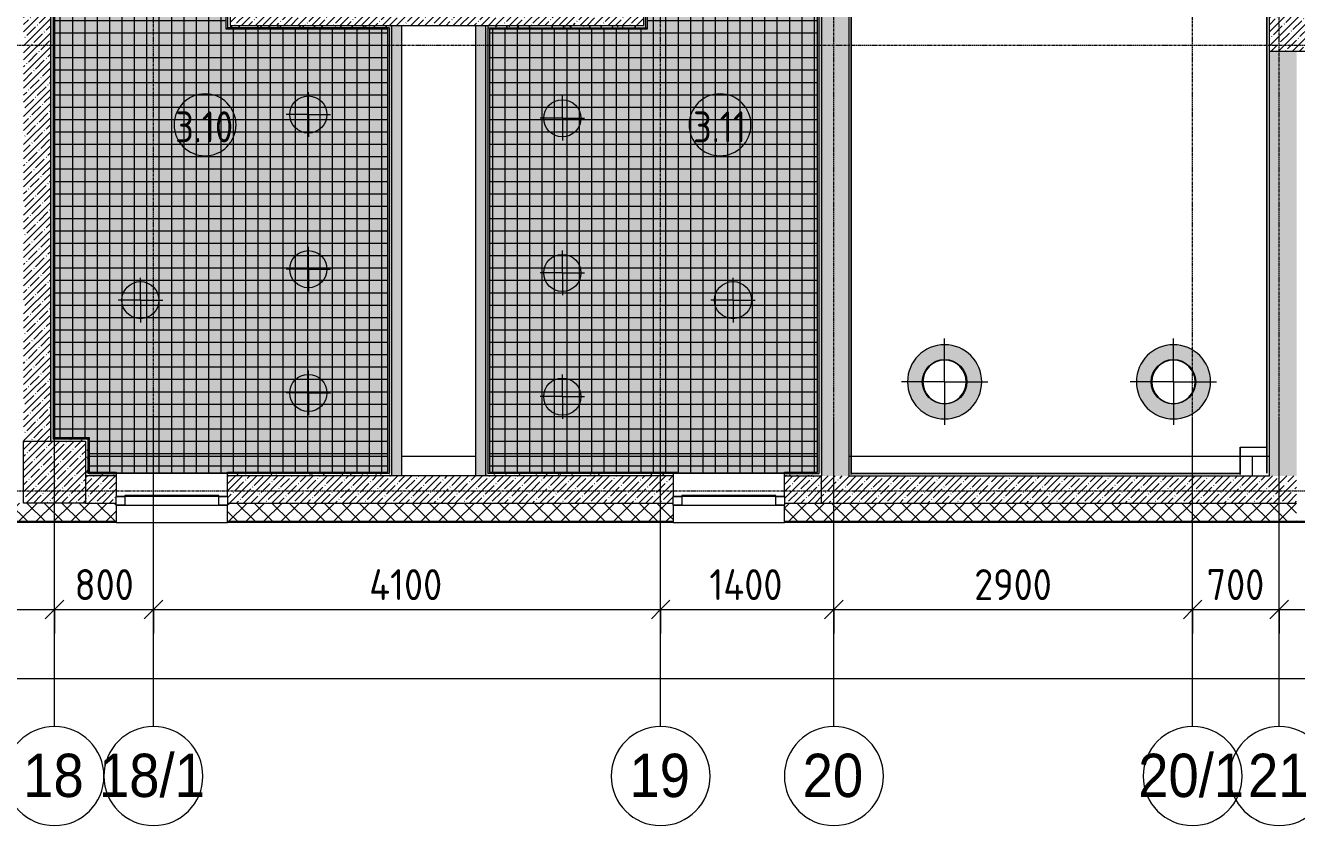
# Model space of a CAD drawing. Header units: millimetres. Extents: x 36059 to 234328, y -8553 to 29000.
# Drawn here: x 65425 to 75700, y -2706 to 3760 of the extents above; entities that cross this region are included whole.
import ezdxf

# ---------------------------------------------------------------- set-up
doc = ezdxf.new("R2010")
doc.units = ezdxf.units.MM
doc.linetypes.add('Осевая', pattern=[31.75, 6.35, -4.7625, 15.875, -4.7625])
for name, color, linetype, lineweight in [('A-ANNO-DIMS', 7, 'Continuous', 9), ('A-ANNO-DIMS-100', 7, 'Continuous', 9), ('A-AREA-IDEN', 7, 'Continuous', 9), ('A-CLNG-PATT', 7, 'Continuous', 9), ('A-GLAZ', 7, 'Continuous', 9), ('A-GLAZ-1', 7, 'Continuous', 13), ('A-WALL', 7, 'Continuous', 9), ('I-WALL', 7, 'Continuous', 9), ('S-COLS', 7, 'Continuous', 9), ('Оси', 7, 'Continuous', 9), ('Оси-1', 7, 'Continuous', 20), ('Оси-2', 7, 'Осевая', 9)]:
    doc.layers.add(name, color=color, linetype=linetype, lineweight=lineweight)
for name, color, linetype, lineweight, true_color in [('A-ANNO-NOTE', 1, 'Continuous', 9, 0xff0000), ('A-CLNG-1', 7, 'Continuous', 9, 0xeaeaea), ('A-WALL-1', 7, 'Continuous', 9, 0x3c3c3c), ('A-WALL-2', 7, 'Continuous', 9, 0x535353), ('A-WALL-FNSH-1', 7, 'Continuous', 9, 0x3c3c3c), ('I-WALL-1', 7, 'Continuous', 9, 0x535353), ('S-COLS-1', 9, 'Continuous', 9, 0x808080), ('S-COLS-2', 7, 'Continuous', 9, 0x3c3c3c)]:
    doc.layers.add(name, color=color, linetype=linetype, lineweight=lineweight, true_color=true_color)
doc.layers.add('A-CLNG-PATT-1', color=7, linetype='Continuous', lineweight=9, transparency=1)
doc.styles.add('Arial', font='arial.ttf', dxfattribs={"width": 0.9, "height": 350})
doc.styles.add('GOST Common', font='GOST_Common.ttf', dxfattribs={"width": 0.9, "height": 250})
doc.styles.add('ISOCPEUR', font='isocpeur.ttf', dxfattribs={"width": 0.9, "height": 250})
doc.dimstyles.new('ISO-2_5_0_9К_БОЛЬШОЙ', dxfattribs={"dimscale": 304.8, "dimtxt": 248.995294, "dimasz": 0.492126, "dimexe": 0.393701, "dimexo": 0.984252, "dimgap": 0, "dimtad": 1, "dimdec": 0, "dimrnd": 10, "dimzin": 0, "dimdsep": 46, "dimtxsty": 'ISOCPEUR', "dimblk1": 'OBLIQUE', "dimblk2": 'OBLIQUE', "dimsah": 1, "dimcen": 0.09, "dimdle": 0.393701, "dimazin": 0, "dimtfac": 1, "dimtdec": 4, "dimtix": 1, "dimtmove": 0, "dimatfit": 3, "dimfxl": 1, "dimtvp": 1, "dimtolj": 1, "dimtzin": 0, "dimarcsym": 2})
pattern_1 = [(45, (0, 0), (-57.02463, 57.02463), []), (45, (57.025, 0), (-57.02463, 57.02463), [100.806, -20.161, 3.353, -16.808])]
pattern_2 = [(135, (0, 0), (-75.43415, -75.43415), [106.68, -17.78, 3.556, -17.78]), (135, (0, 75.39), (-75.43415, -75.43415), []), (50, (0, 0), (127.52922, -11.15758), [13.335, -146.685]), (355, (0, 0), (-24.66966, 133.74002), [10.668, -117.348]), (100.451, (10.63, -0.93), (102.85973, 122.58178), [11.333, -124.663]), (46.184, (0, 35.56), (189.75516, -29.43036), [20.002, -220.027]), (96.636, (15.81, 33.1), (166.1822, 173.1996), [17, -186.995]), (351.184, (0, 35.56), (166.18393, 173.1976), [16.002, -176.022]), (21, (17.78, 26.67), (106.13027, -71.58603), [13.335, -146.685]), (326, (17.78, 26.67), (43.26188, 128.93175), [10.668, -117.348]), (71.451, (26.62, 20.7), (149.39198, 57.34505), [11.333, -124.663]), (37.5, (0, 0), (2.162228, 59.188357), [3.353, -112.573, 3.353, -115.773, -117.792]), (37.5, (0, 0), (2.162228, 59.188357), [-235.052, 3.353, -114.44]), (7.5, (0, 0), (46.77386, 70.12615), [3.353, -64.567, 3.353, -109.906, -44.894]), (7.5, (0, 0), (46.77386, 70.12615), [-181.178, 3.353, -41.542]), (327.5, (-39.65, 0), (94.91367, -4.010093), [3.353, -41.097, 3.353, -135.331, -184.023]), (327.5, (-39.65, 0), (94.91367, -4.010093), [-183.134, 3.353, -180.67]), (317.5, (-57.43, 0), (103.69057, 17.79882), [3.353, -54.432, 3.353, -88.748, -130.683]), (317.5, (-57.43, 0), (103.69057, 17.79882), [-149.885, 3.353, -127.33])]
pattern_3 = [(0, (0, 0), (121.92, 30.48), [10.058, -81.382, 10.058, -81.382, -487.68]), (0, (0, 0), (121.92, 30.48), [-182.88, 10.058, -172.822, 10.058, -81.382, -213.36]), (0, (0, 0), (121.92, 30.48), [-457.2, 10.058, -50.902, 10.058, -142.342]), (120, (45.72, 15.24), (-87.356454, 90.345817), [10.058, -81.382, 10.058, -81.382, -487.68]), (120, (45.72, 15.24), (-87.356454, 90.345817), [-182.88, 10.058, -172.822, 10.058, -81.382, -213.36]), (120, (45.72, 15.24), (-87.356454, 90.345817), [-457.2, 10.058, -50.902, 10.058, -142.342]), (240, (60.96, 76.2), (-34.563546, -120.825817), [10.058, -81.382, 10.058, -81.382, -487.68]), (240, (60.96, 76.2), (-34.563546, -120.825817), [-182.88, 10.058, -172.822, 10.058, -81.382, -213.36]), (240, (60.96, 76.2), (-34.563546, -120.825817), [-457.2, 10.058, -50.902, 10.058, -142.342])]

# ---------------------------------------------------------------- blocks, each defined once
blk = doc.blocks.new('BSC_Колонна _Прямоугольная - 500х500-V10-Сводный план потолка 3 этажа в осях 12-23')
at = {"layer": 'S-COLS-1'}
h = blk.add_hatch(dxfattribs=at)
h.set_pattern_fill('FP_11', color=256, style=0, pattern_type=2)
h.set_pattern_definition([(45, (-65660, -150), (-57.02463, 57.02463), []), (45, (-65602.975, -150), (-57.02463, 57.02463), [100.806, -20.161, 3.353, -16.808])])
h.paths.add_polyline_path([(-250, -250), (250, -250), (250, 250), (-250, 250), (-250, 72)])
at = {"layer": 'S-COLS-2'}
for p, q in [((-250, 250), (250, 250)), ((-250, -250), (-250, 250)), ((250, 250), (250, -250)), ((250, -250), (-250, -250))]:
    blk.add_line(p, q, dxfattribs=at)
blk = doc.blocks.new('BSC_Колонна _Прямоугольная - 500х500-V11-Сводный план потолка 3 этажа в осях 12-23')
at = {"layer": 'S-COLS-1'}
h = blk.add_hatch(dxfattribs=at)
h.set_pattern_fill('FP_12', color=256, style=0, pattern_type=2)
h.set_pattern_definition([(45, (-75730, -3800), (-57.02463, 57.02463), []), (45, (-75672.975, -3800), (-57.02463, 57.02463), [100.806, -20.161, 3.353, -16.808])])
h.paths.add_polyline_path([(-250, -250), (250, -250), (250, 250), (-250, 250), (-250, 0)])
at = {"layer": 'S-COLS-2'}
for p, q in [((-250, 250), (250, 250)), ((-250, -250), (-250, 250)), ((250, 250), (250, -250)), ((250, -250), (-250, -250))]:
    blk.add_line(p, q, dxfattribs=at)
blk = doc.blocks.new('120_Окно_СКБ_1Ст - 120_Окно_СКБ_1Ст 900х2500_h_-22445987-Сводный план потолка 3 этажа в осях 12-23')
at = {"layer": 'A-GLAZ'}
for p, q in [((450, -57), (-450, -57)), ((-450, -127), (450, -127))]:
    blk.add_line(p, q, dxfattribs=at)
at = {"layer": 'A-GLAZ-1'}
for p, q in [((-450, -127), (-450, -57)), ((-450, -57), (-380, -57)), ((-380, -57), (-380, -127)), ((380, -127), (380, -57)), ((380, -57), (450, -57)), ((450, -57), (450, -127)), ((-380, -127), (-450, -127)), ((-380, -127), (-380, -137)), ((-380, -137), (380, -137)), ((-330, -137), (-330, -127)), ((330, -137), (330, -127)), ((450, -127), (380, -127)), ((380, -137), (380, -127))]:
    blk.add_line(p, q, dxfattribs=at)
blk = doc.blocks.new('Ось сетки - D8-29747960-Сводный план потолка 3 этажа в осях 12-23')
at = {"layer": 'Оси-1'}
for start, end in [(360, 180), (180, 360)]:
    blk.add_arc((0, 0), 4, start, end, dxfattribs=at)
blk = doc.blocks.new('Марка_Помещения - Номер-25198446-Сводный план потолка 3 этажа в осях 12-23')
at = {"layer": 'A-AREA-IDEN'}
for start, end in [(360, 180), (180, 360)]:
    blk.add_arc((0, 0), 2.5, start, end, dxfattribs=at)
blk = doc.blocks.new('DIMBLOCK26-Сводный план потолка 3 этажа в осях 12-23')
at = {"layer": 'A-ANNO-DIMS-100'}
for p, q in [((38310, -1711), (38310, -1397)), ((84560, -1711), (84560, -1397)), ((38190, -1517), (84680, -1517)), ((38310, -1517), (38310, -1711)), ((84560, -1517), (84560, -1711))]:
    blk.add_line(p, q, dxfattribs=at)
at = {"layer": 'A-ANNO-DIMS-100', "lineweight": 20}
for p, q in [((38310, -1517), (38235, -1592)), ((38310, -1517), (38385, -1442)), ((84560, -1517), (84485, -1592)), ((84560, -1517), (84635, -1442))]:
    blk.add_line(p, q, dxfattribs=at)
at = {"layer": 'A-ANNO-DIMS-100', "color": 0, "insert": (61028, -1191), "char_height": 250, "width": 976.83, "attachment_point": 1, "line_spacing_factor": 1.149209, "style": 'ISOCPEUR'}
blk.add_mtext('46250', dxfattribs=at)
blk = doc.blocks.new('_Oblique')
at = {"color": 0, "linetype": 'ByBlock', "lineweight": -2}
blk.add_line((-0.5, -0.5), (0.5, 0.5), dxfattribs=at)
blk = doc.blocks.new('DIMBLOCK37-Сводный план потолка 3 этажа в осях 12-23')
at = {"layer": 'A-ANNO-DIMS-100'}
for p, q in [((61160, -1155), (61160, -841)), ((65660, -1155), (65660, -841)), ((61160, -961), (65660, -961)), ((61160, -961), (61160, -1155)), ((65660, -961), (65660, -1155))]:
    blk.add_line(p, q, dxfattribs=at)
at = {"layer": 'A-ANNO-DIMS-100', "lineweight": 20}
for p, q in [((61160, -961), (61235, -886)), ((65660, -961), (65735, -886)), ((61160, -961), (61085, -1036)), ((65660, -961), (65585, -1036))]:
    blk.add_line(p, q, dxfattribs=at)
at = {"layer": 'A-ANNO-DIMS-100', "color": 0, "insert": (63082, -634), "char_height": 250, "width": 787.21, "attachment_point": 1, "line_spacing_factor": 1.149209, "style": 'ISOCPEUR'}
blk.add_mtext('4500', dxfattribs=at)
blk = doc.blocks.new('DIMBLOCK38-Сводный план потолка 3 этажа в осях 12-23')
at = {"layer": 'A-ANNO-DIMS-100'}
for p, q in [((65660, -1155), (65660, -841)), ((66460, -1155), (66460, -841)), ((65660, -961), (66460, -961)), ((65660, -961), (65660, -1155)), ((66460, -961), (66460, -1155))]:
    blk.add_line(p, q, dxfattribs=at)
at = {"layer": 'A-ANNO-DIMS-100', "lineweight": 20}
for p, q in [((65660, -961), (65735, -886)), ((66460, -961), (66535, -886)), ((65660, -961), (65585, -1036)), ((66460, -961), (66385, -1036))]:
    blk.add_line(p, q, dxfattribs=at)
at = {"layer": 'A-ANNO-DIMS-100', "color": 0, "insert": (65823, -634), "char_height": 250, "width": 568.86, "attachment_point": 1, "line_spacing_factor": 1.149209, "style": 'ISOCPEUR'}
blk.add_mtext('800', dxfattribs=at)
blk = doc.blocks.new('DIMBLOCK39-Сводный план потолка 3 этажа в осях 12-23')
at = {"layer": 'A-ANNO-DIMS-100'}
for p, q in [((66460, -1155), (66460, -841)), ((70560, -1155), (70560, -841)), ((66460, -961), (70560, -961)), ((66460, -961), (66460, -1155)), ((70560, -961), (70560, -1155))]:
    blk.add_line(p, q, dxfattribs=at)
at = {"layer": 'A-ANNO-DIMS-100', "lineweight": 20}
for p, q in [((66460, -961), (66535, -886)), ((70560, -961), (70635, -886)), ((66460, -961), (66385, -1036)), ((70560, -961), (70485, -1036))]:
    blk.add_line(p, q, dxfattribs=at)
at = {"layer": 'A-ANNO-DIMS-100', "color": 0, "insert": (68204, -634), "char_height": 250, "width": 735.49, "attachment_point": 1, "line_spacing_factor": 1.149209, "style": 'ISOCPEUR'}
blk.add_mtext('4100', dxfattribs=at)
blk = doc.blocks.new('DIMBLOCK40-Сводный план потолка 3 этажа в осях 12-23')
at = {"layer": 'A-ANNO-DIMS-100'}
for p, q in [((70560, -1155), (70560, -841)), ((71960, -1155), (71960, -841)), ((70560, -961), (71960, -961)), ((70560, -961), (70560, -1155)), ((71960, -961), (71960, -1155))]:
    blk.add_line(p, q, dxfattribs=at)
at = {"layer": 'A-ANNO-DIMS-100', "lineweight": 20}
for p, q in [((70560, -961), (70635, -886)), ((71960, -961), (72035, -886)), ((70560, -961), (70485, -1036)), ((71960, -961), (71885, -1036))]:
    blk.add_line(p, q, dxfattribs=at)
at = {"layer": 'A-ANNO-DIMS-100', "color": 0, "insert": (70954, -634), "char_height": 250, "width": 735.49, "attachment_point": 1, "line_spacing_factor": 1.149209, "style": 'ISOCPEUR'}
blk.add_mtext('1400', dxfattribs=at)
blk = doc.blocks.new('DIMBLOCK41-Сводный план потолка 3 этажа в осях 12-23')
at = {"layer": 'A-ANNO-DIMS-100'}
for p, q in [((71960, -1155), (71960, -841)), ((74860, -1155), (74860, -841)), ((71960, -961), (74860, -961)), ((71960, -961), (71960, -1155)), ((74860, -961), (74860, -1155))]:
    blk.add_line(p, q, dxfattribs=at)
at = {"layer": 'A-ANNO-DIMS-100', "lineweight": 20}
for p, q in [((71960, -961), (72035, -886)), ((74860, -961), (74935, -886)), ((71960, -961), (71885, -1036)), ((74860, -961), (74785, -1036))]:
    blk.add_line(p, q, dxfattribs=at)
at = {"layer": 'A-ANNO-DIMS-100', "color": 0, "insert": (73094, -634), "char_height": 250, "width": 758.48, "attachment_point": 1, "line_spacing_factor": 1.149209, "style": 'ISOCPEUR'}
blk.add_mtext('2900', dxfattribs=at)
blk = doc.blocks.new('DIMBLOCK42-Сводный план потолка 3 этажа в осях 12-23')
at = {"layer": 'A-ANNO-DIMS-100'}
for p, q in [((74860, -1155), (74860, -841)), ((75560, -1155), (75560, -841)), ((74860, -961), (75560, -961)), ((74860, -961), (74860, -1155)), ((75560, -961), (75560, -1155))]:
    blk.add_line(p, q, dxfattribs=at)
at = {"layer": 'A-ANNO-DIMS-100', "lineweight": 20}
for p, q in [((74860, -961), (74935, -886)), ((75560, -961), (75635, -886)), ((74860, -961), (74785, -1036)), ((75560, -961), (75485, -1036))]:
    blk.add_line(p, q, dxfattribs=at)
at = {"layer": 'A-ANNO-DIMS-100', "color": 0, "insert": (74973, -634), "char_height": 250, "width": 568.86, "attachment_point": 1, "line_spacing_factor": 1.149209, "style": 'ISOCPEUR'}
blk.add_mtext('700', dxfattribs=at)
blk = doc.blocks.new('DIMBLOCK43-Сводный план потолка 3 этажа в осях 12-23')
at = {"layer": 'A-ANNO-DIMS-100'}
for p, q in [((75560, -1155), (75560, -841)), ((80660, -1155), (80660, -841)), ((75560, -961), (80660, -961)), ((75560, -961), (75560, -1155)), ((80660, -961), (80660, -1155))]:
    blk.add_line(p, q, dxfattribs=at)
at = {"layer": 'A-ANNO-DIMS-100', "lineweight": 20}
for p, q in [((75560, -961), (75635, -886)), ((80660, -961), (80735, -886)), ((75560, -961), (75485, -1036)), ((80660, -961), (80585, -1036))]:
    blk.add_line(p, q, dxfattribs=at)
at = {"layer": 'A-ANNO-DIMS-100', "color": 0, "insert": (77816, -634), "char_height": 250, "width": 706.76, "attachment_point": 1, "line_spacing_factor": 1.149209, "style": 'ISOCPEUR'}
blk.add_mtext('5100', dxfattribs=at)

msp = doc.modelspace()

# ---------------------------------------------------------------- hatches: boundary and pattern name
at = {"layer": 'A-CLNG-PATT'}
h = msp.add_hatch(dxfattribs=at)
h.set_pattern_fill('FP_71', color=256, style=0, pattern_type=2)
h.set_pattern_definition([(90, (67007.5, 3900), (100, -6e-15), []), (0, (67007.5, 3900), (0, -100), [])])
h.paths.add_polyline_path([(67060, 141), (67060, 151), (68354, 151), (68354, 3729), (67049, 3729), (67049, 7649), (66860, 7649), (66860, 7659), (65941, 7659), (65941, 7369), (65661, 7369), (65661, 431), (65941, 431), (65941, 151), (66160, 151), (66160, 141)])
h = msp.add_hatch(dxfattribs=at)
h.set_pattern_fill('FP_70', color=256, style=0, pattern_type=2)
h.set_pattern_definition([(90, (70502.94, 3900), (100, -6e-15), []), (0, (70502.94, 3900), (0, -100), [])])
h.paths.add_polyline_path([(71560, 141), (71560, 151), (71829, 151), (71829, 7649), (71660, 7649), (71660, 7659), (70710, 7659), (70710, 7649), (70451, 7649), (70451, 3740), (70451, 3739.5), (70451, 3728.5), (69176.9, 3728.5), (69176.9, 151), (70697.5, 151), (70697.5, 141)])
at = {"layer": 'A-CLNG-PATT-1'}
for points in [[(67060, 141), (67060, 151), (68354, 151), (68354, 3729), (67049, 3729), (67049, 7649), (66860, 7649), (66860, 7659), (65941, 7659), (65941, 7369), (65661, 7369), (65661, 431), (65941, 431), (65941, 151), (66160, 151), (66160, 141)], [(71560, 141), (71560, 151), (71829, 151), (71829, 7649), (71660, 7649), (71660, 7659), (70710, 7659), (70710, 7649), (70451, 7649), (70451, 3740), (70451, 3739.5), (70451, 3728.5), (69176.9, 3728.5), (69176.9, 151), (70697.5, 151), (70697.5, 141)]]:
    msp.add_hatch(color=256, dxfattribs=at).paths.add_polyline_path(points)
h = msp.add_hatch(color=256, dxfattribs=at)
h.paths.add_polyline_path([(72855, 580), (72913.5, 585.8), (72969.8, 602.8), (73021.7, 630.6), (73068.1, 669.1), (73104.4, 713.3), (73132.2, 765.2), (73149.2, 821.5), (73155, 880), (73149.2, 938.5), (73132.2, 994.8), (73104.4, 1046.7), (73067.1, 1092.1), (73021.7, 1129.4), (72969.8, 1157.2), (72913.5, 1174.2), (72855, 1180), (72796.5, 1174.2), (72740.2, 1157.2), (72688.3, 1129.4), (72642.9, 1092.1), (72605.6, 1046.7), (72577.8, 994.8), (72560.8, 938.5), (72555, 880), (72560.8, 821.5), (72577.8, 765.2), (72605.6, 713.3), (72642.9, 667.9), (72688.3, 630.6), (72740.2, 602.8), (72796.5, 585.8)])
h.paths.add_polyline_path([(72855, 705), (72809.7, 711), (72767.5, 728.4), (72731.3, 756.3), (72703.4, 792.5), (72686, 834.7), (72680, 880), (72686, 925.3), (72703.4, 967.5), (72731.3, 1003.7), (72767.5, 1031.6), (72809.7, 1049), (72855, 1055), (72900.3, 1049), (72942.5, 1031.6), (72978.7, 1003.7), (73006.6, 967.5), (73024, 925.3), (73030, 880), (73024, 834.7), (73006.6, 792.5), (72978.7, 756.3), (72942.5, 728.4), (72900.3, 711)])
h = msp.add_hatch(color=256, dxfattribs=at)
h.paths.add_polyline_path([(74705, 580), (74763.5, 585.8), (74819.8, 602.8), (74871.7, 630.6), (74917.1, 667.9), (74954.4, 713.3), (74982.2, 765.2), (74999.2, 821.5), (75005, 880), (74999.2, 938.5), (74982.2, 994.8), (74954.4, 1046.7), (74917.1, 1092.1), (74871.7, 1129.4), (74819.8, 1157.2), (74763.5, 1174.2), (74705, 1180), (74646.5, 1174.2), (74590.2, 1157.2), (74538.3, 1129.4), (74492.9, 1092.1), (74455.6, 1046.7), (74427.8, 994.8), (74410.8, 938.5), (74405, 880), (74410.8, 821.5), (74427.8, 765.2), (74455.6, 713.3), (74492.9, 667.9), (74538.3, 630.6), (74590.2, 602.8), (74646.5, 585.8), (74660, 584.4)])
h.paths.add_polyline_path([(74705, 705), (74659.7, 711), (74617.5, 728.4), (74581.3, 756.3), (74553.4, 792.5), (74536, 834.7), (74530, 880), (74536, 925.3), (74553.4, 967.5), (74581.3, 1003.7), (74617.5, 1031.6), (74660, 1049.1), (74705, 1055), (74750.3, 1049), (74792.5, 1031.6), (74828.7, 1003.7), (74856.6, 967.5), (74874, 925.3), (74880, 880), (74874, 834.7), (74856.6, 792.5), (74828.7, 756.3), (74792.5, 728.4), (74750.3, 711)])
at = {"layer": 'A-WALL'}
h = msp.add_hatch(dxfattribs=at)
h.set_pattern_fill('FP_20', color=256, style=0, pattern_type=2)
h.set_pattern_definition([(45, (0, 0), (-70.71068, 70.71068), []), (135, (0, 0), (-70.71068, -70.71068), [])])
h.paths.add_polyline_path([(75700, -250), (75700, -100), (71560, -100), (71560, -250), (74660, -250)])
h.paths.add_polyline_path([(70292.4, -250), (70660, -250), (70660, -100), (67060, -100), (67060, -250), (68836.5, -250)])
h.paths.add_polyline_path([(66160, -250), (66160, -100), (65160, -100), (65160, -250), (65924.8, -250)])
h.paths.add_polyline_path([(64260, -250), (64260, -100), (63710, -100), (63710, -250)])
h.paths.add_polyline_path([(61557.2, -250), (61610, -250), (61610, -100), (60910, -100), (60910, -250)])
h.paths.add_polyline_path([(57810, -250), (57810, -100), (56627.1, -100), (56627.1, -250), (57189.6, -250)])
at = {"layer": 'I-WALL'}
h = msp.add_hatch(dxfattribs=at)
h.set_pattern_fill('FP_17', color=256, style=0, pattern_type=2)
h.set_pattern_definition(pattern_1)
h.paths.add_polyline_path([(75700, 120), (75700, 3550), (75480, 3550), (75480, 120)])
h.paths.add_polyline_path([(75662.3, 4050), (75700, 4050), (75700, 7900), (75480, 7900), (75480, 4050)])
h = msp.add_hatch(dxfattribs=at)
h.set_pattern_fill('FP_65', color=256, style=0, pattern_type=2)
h.set_pattern_definition(pattern_3)
h.paths.add_polyline_path([(70440, 3740), (70440, 7680), (70420, 7680), (70420, 3740)])
h = msp.add_hatch(dxfattribs=at)
h.set_pattern_fill('FP_65', color=256, style=0, pattern_type=2)
h.set_pattern_definition(pattern_3)
h.paths.add_polyline_path([(71860, 140), (71860, 7680), (71840, 7680), (71840, 140)])
h = msp.add_hatch(dxfattribs=at)
h.set_pattern_fill('FP_17', color=256, style=0, pattern_type=2)
h.set_pattern_definition(pattern_1)
h.paths.add_polyline_path([(71860, 120), (72080, 120), (72080, 7680), (71860, 7680), (71860, 140)])
h = msp.add_hatch(dxfattribs=at)
h.set_pattern_fill('FP_17', color=256, style=0, pattern_type=2)
h.set_pattern_definition(pattern_1)
h.paths.add_polyline_path([(65410, 400), (65630, 400), (65630, 7400), (65410, 7400), (65410, 1116.3)])
h = msp.add_hatch(dxfattribs=at)
h.set_pattern_fill('FP_65', color=256, style=0, pattern_type=2)
h.set_pattern_definition(pattern_3)
h.paths.add_polyline_path([(65630, 400), (65650, 400), (65650, 7380), (65630, 7380), (65630, 1116.3)])
h = msp.add_hatch(dxfattribs=at)
h.set_pattern_fill('FP_17', color=256, style=0, pattern_type=2)
h.set_pattern_definition(pattern_1)
h.paths.add_polyline_path([(70420, 3760), (70420, 3980), (67080, 3980), (67080, 3760), (70292.4, 3760)])
h = msp.add_hatch(dxfattribs=at)
h.set_pattern_fill('FP_65', color=256, style=0, pattern_type=2)
h.set_pattern_definition(pattern_3)
h.paths.add_polyline_path([(68365, 3740), (68365, 3760), (67060, 3760), (67060, 3740), (67380.7, 3740)])
h = msp.add_hatch(dxfattribs=at)
h.set_pattern_fill('FP_65', color=256, style=0, pattern_type=2)
h.set_pattern_definition(pattern_3)
h.paths.add_polyline_path([(68385, 140), (68385, 3760), (68365, 3760), (68365, 140)])
h = msp.add_hatch(dxfattribs=at)
h.set_pattern_fill('FP_24', color=256, style=0, pattern_type=2)
h.set_pattern_definition(pattern_2)
h.paths.add_polyline_path([(68385, 120), (68465, 120), (68465, 3760), (68385, 3760), (68385, 140)])
h = msp.add_hatch(dxfattribs=at)
h.set_pattern_fill('FP_24', color=256, style=0, pattern_type=2)
h.set_pattern_definition(pattern_2)
h.paths.add_polyline_path([(69145.9, 120), (69145.9, 3760), (69065.9, 3760), (69065.9, 120)])
h = msp.add_hatch(dxfattribs=at)
h.set_pattern_fill('FP_65', color=256, style=0, pattern_type=2)
h.set_pattern_definition(pattern_3)
h.paths.add_polyline_path([(70420, 3740), (70420, 3760), (69145.9, 3760), (69145.9, 3740), (70292.4, 3740)])
h = msp.add_hatch(dxfattribs=at)
h.set_pattern_fill('FP_65', color=256, style=0, pattern_type=2)
h.set_pattern_definition(pattern_3)
h.paths.add_polyline_path([(69165.9, 120), (69165.9, 3740), (69145.9, 3740), (69145.9, 120)])
h = msp.add_hatch(dxfattribs=at)
h.set_pattern_fill('FP_65', color=256, style=0, pattern_type=2)
h.set_pattern_definition(pattern_3)
h.paths.add_polyline_path([(65650, 400), (65930, 400), (65930, 420), (65650, 420)])
h = msp.add_hatch(dxfattribs=at)
h.set_pattern_fill('FP_65', color=256, style=0, pattern_type=2)
h.set_pattern_definition(pattern_3)
h.paths.add_polyline_path([(65924.8, 120), (65930, 120), (65930, 400), (65910, 400), (65910, 120)])
h = msp.add_hatch(dxfattribs=at)
h.set_pattern_fill('FP_17', color=256, style=0, pattern_type=2)
h.set_pattern_definition(pattern_1)
h.paths.add_polyline_path([(71860, -100), (71860, 120), (71560, 120), (71560, -100), (71748.3, -100)])
h.paths.add_polyline_path([(70292.4, -100), (70660, -100), (70660, 120), (67060, 120), (67060, -100), (68836.5, -100)])
h.paths.add_polyline_path([(65910, -100), (66160, -100), (66160, 120), (65910, 120)])
h = msp.add_hatch(dxfattribs=at)
h.set_pattern_fill('FP_65', color=256, style=0, pattern_type=2)
h.set_pattern_definition(pattern_3)
h.paths.add_polyline_path([(67380.7, 120), (68385, 120), (68385, 140), (67060, 140), (67060, 120)])
h.paths.add_polyline_path([(65930, 120), (66160, 120), (66160, 140), (65930, 140)])
h = msp.add_hatch(dxfattribs=at)
h.set_pattern_fill('FP_65', color=256, style=0, pattern_type=2)
h.set_pattern_definition(pattern_3)
h.paths.add_polyline_path([(71860, 120), (71860, 140), (71560, 140), (71560, 120), (71748.3, 120)])
h.paths.add_polyline_path([(69165.9, 120), (70660, 120), (70660, 140), (69165.9, 140)])
h = msp.add_hatch(dxfattribs=at)
h.set_pattern_fill('FP_17', color=256, style=0, pattern_type=2)
h.set_pattern_definition(pattern_1)
h.paths.add_polyline_path([(75700, -100), (75700, 120), (71860, 120), (71860, -100), (74660, -100)])

# ---------------------------------------------------------------- linework, layer by layer
at = {"layer": 'A-ANNO-NOTE'}
for p, q in [((67712.5, 3040), (67712.5, 3220)), ((69765.5, 3010), (69765.5, 3190)), ((67712.5, 3040), (67532.5, 3040)), ((67712.5, 3040), (67892.5, 3040)), ((67712.5, 3040), (67712.5, 2860)), ((69765.5, 3010), (69585.5, 3010)), ((69765.5, 3010), (69945.5, 3010)), ((69765.5, 3010), (69765.5, 2830)), ((67712.5, 1790), (67712.5, 1970)), ((69765.5, 1760), (69765.5, 1940)), ((67712.5, 1790), (67532.5, 1790)), ((67712.5, 1790), (67892.5, 1790)), ((67712.5, 1790), (67712.5, 1610)), ((69765.5, 1760), (69585.5, 1760)), ((69765.5, 1760), (69945.5, 1760)), ((69765.5, 1760), (69765.5, 1580)), ((66355, 1540), (66355, 1720)), ((71145, 1540), (71145, 1720)), ((66355, 1540), (66175, 1540)), ((66355, 1540), (66535, 1540)), ((66355, 1540), (66355, 1360)), ((71145, 1540), (70965, 1540)), ((71145, 1540), (71325, 1540)), ((71145, 1540), (71145, 1360)), ((72855, 880), (72855, 1228.9)), ((74705, 880), (74705, 1228.9)), ((67712.5, 790), (67712.5, 970)), ((69765.5, 760), (69765.5, 940)), ((72855, 880), (72506.1, 880)), ((72855, 880), (72855, 531.1)), ((72855, 880), (73203.9, 880)), ((74705, 880), (74356.1, 880)), ((74705, 880), (74705, 531.1)), ((74705, 880), (75053.9, 880)), ((67712.5, 790), (67532.5, 790)), ((67712.5, 790), (67892.5, 790)), ((67712.5, 790), (67712.5, 610)), ((69765.5, 760), (69585.5, 760)), ((69765.5, 760), (69945.5, 760)), ((69765.5, 760), (69765.5, 580))]:
    msp.add_line(p, q, dxfattribs=at)
for centre, radius in [((67712.5, 3040), 150), ((69765.5, 3010), 150), ((67712.5, 1790), 150), ((69765.5, 1760), 150), ((66355, 1540), 150), ((71145, 1540), 150), ((72855, 880), 180), ((74705, 880), 180), ((67712.5, 790), 150), ((69765.5, 760), 150)]:
    msp.add_circle(centre, radius, dxfattribs=at)
at = {"layer": 'A-CLNG-1'}
for centre, radius, start, end in [((72855, 880), 300, 0, 180), ((72855, 880), 300, 0, 180), ((74705, 880), 300, 0, 180), ((74705, 880), 300, 0, 180), ((72855, 880), 175, 0, 180), ((72855, 880), 175, 0, 180), ((74705, 880), 175, 0, 180), ((74705, 880), 175, 0, 180), ((72855, 880), 300, 180, 360), ((72855, 880), 300, 180, 360), ((72855, 880), 175, 180, 0), ((72855, 880), 175, 180, 360), ((74705, 880), 300, 180, 360), ((74705, 880), 300, 180, 360), ((74705, 880), 175, 180, 0), ((74705, 880), 175, 180, 360)]:
    msp.add_arc(centre, radius, start, end, dxfattribs=at)
at = {"layer": 'A-WALL'}
for p, q in [((67080, 7680), (67080, 3760)), ((70440, 3740), (70440, 7660)), ((71840, 140), (71840, 7660)), ((71860, 7680), (71860, 120)), ((65630, 400), (65630, 7400)), ((68365, 3740), (68365, 140)), ((68385, 3760), (68385, 120)), ((68385, 3760), (70420, 3760)), ((69145.9, 120), (69145.9, 3760)), ((69165.9, 3740), (70440, 3740)), ((69165.9, 140), (69165.9, 3740)), ((75459, 351), (75459, 350)), ((66160, 120), (65910, 120)), ((68365, 140), (67060, 140)), ((70660, 120), (67060, 120)), ((70660, 140), (69165.9, 140)), ((71560, 140), (71840, 140)), ((71560, 120), (71860, 120)), ((72101, 139), (72101, 140)), ((65910, -100), (66160, -100)), ((67060, -100), (70660, -100)), ((66160, -250), (65160, -250)), ((66160, -253), (65160, -253)), ((70660, -250), (67060, -250)), ((70660, -253), (67060, -253)), ((75850, -250), (71560, -250)), ((75853, -253), (71560, -253))]:
    msp.add_line(p, q, dxfattribs=at)
at = {"layer": 'A-WALL-1'}
for p, q in [((70420, 7680), (70420, 3760)), ((72080, 7680), (72080, 120)), ((65650, 7380), (65650, 420)), ((68365, 3740), (67060, 3740)), ((67080, 3760), (68385, 3760)), ((68465, 3760), (68465, 120)), ((69065.9, 120), (69065.9, 3760)), ((75480, 120), (75480, 3550)), ((65650, 420), (65930, 420)), ((65941, 140), (66160, 140)), ((66160, 140), (66160, -48)), ((67060, -48), (67060, 140)), ((70660, 140), (70660, -48)), ((71560, -48), (71560, 140)), ((71860, -100), (71860, 120)), ((72080, 120), (75480, 120)), ((71560, -100), (75700, -100)), ((66160, -118), (66160, -250)), ((67060, -250), (67060, -118)), ((70660, -118), (70660, -250)), ((71560, -250), (71560, -118))]:
    msp.add_line(p, q, dxfattribs=at)
at = {"layer": 'A-WALL-2'}
for p, q in [((66160, -258), (67060, -258)), ((70660, -258), (71560, -258))]:
    msp.add_line(p, q, dxfattribs=at)
at = {"layer": 'A-WALL-FNSH-1'}
for p, q in [((67049, 3729), (67049, 7649)), ((67060, 7660), (67060, 3740)), ((70451, 7649), (70451, 3740)), ((71829, 151), (71829, 7649)), ((72100, 130), (72100, 7660)), ((72101, 7659), (72101, 140)), ((75459, 351), (75459, 7659)), ((75460, 7660), (75460, 140.5)), ((65661, 7369), (65661, 431)), ((68354, 3729), (67049, 3729)), ((68365, 3739), (67060, 3739)), ((68354, 151), (68354, 3729)), ((69165.9, 3739.5), (70451, 3739.5)), ((70440, 3739), (69165.9, 3739)), ((70451, 3728.5), (69176.9, 3728.5)), ((69176.9, 3728.5), (69176.9, 151)), ((70440, 3740), (70451, 3740)), ((70440, 3740), (70440, 3739)), ((70451, 3739.5), (70451, 3728.5)), ((65661, 431), (65941, 431)), ((65930, 431), (65930, 140)), ((65941, 431), (65941, 140)), ((75244, 140), (75244, 351)), ((75244, 351), (75459, 351)), ((75245, 350), (75245, 130)), ((75459, 350), (75245, 350)), ((75459, 140.5), (75459, 350)), ((65930, 151), (66160, 151)), ((65941, 140), (65930, 140)), ((66160, 151), (66160, 140)), ((67060, 151), (68354, 151)), ((67060, 140), (67060, 151)), ((69176.9, 151), (70697.5, 151)), ((70697.5, 140), (70660, 140)), ((70697.5, 151), (70697.5, 140)), ((71560, 140), (71560, 151)), ((71560, 151), (71829, 151)), ((72101, 130), (72100, 130)), ((72101, 140), (75244, 140)), ((72101, 139), (72101, 130)), ((75244, 139), (72101, 139)), ((75244, 130), (75244, 139)), ((75245, 130), (75244, 130)), ((75460, 140.5), (75459, 140.5)), ((66160, -258), (65160, -258)), ((66160, -250), (66160, -258)), ((67060, -258), (67060, -250)), ((70660, -258), (67060, -258)), ((70660, -250), (70660, -258)), ((71560, -258), (71560, -250)), ((75858, -258), (71560, -258))]:
    msp.add_line(p, q, dxfattribs=at)
at = {"layer": 'I-WALL-1'}
for p, q in [((67060, 3739), (67060, 3740)), ((68354, 277), (65941, 277)), ((69065.9, 277), (68465, 277)), ((71829, 277), (69176.9, 277)), ((75480, 277), (72080, 277)), ((75343, 120), (75343, 277)), ((67060, 141), (66160, 141)), ((67060, 140), (66160, 140)), ((71560, 141), (70697.5, 141)), ((71560, 140), (70697.5, 140))]:
    msp.add_line(p, q, dxfattribs=at)
at = {"layer": 'Оси'}
for p, q in [((65660, -1906.3), (65660, 593.7)), ((66460, -1906.3), (66460, 593.7)), ((70560, -1906.3), (70560, 593.7)), ((71960, -1906.3), (71960, 593.7)), ((74860, -1906.3), (74860, 593.7)), ((75560, -1906.3), (75560, 593.7))]:
    msp.add_line(p, q, dxfattribs=at)
at = {"layer": 'Оси-2'}
for p, q in [((75560, 593.7), (75560, 25078.1)), ((65660, 593.7), (65660, 24898.1)), ((66460, 593.7), (66460, 24898.1)), ((70560, 593.7), (70560, 24898.1)), ((71960, 593.7), (71960, 24898.1)), ((74860, 593.7), (74860, 24898.1)), ((39359.2, 3600), (82200, 3600)), ((39359.2, 0), (82200, 0))]:
    msp.add_line(p, q, dxfattribs=at)

# ---------------------------------------------------------------- block references
at = {"layer": 'A-AREA-IDEN', "xscale": 99.99999999999993, "yscale": 99.99999999999993, "zscale": 99.99999999999993}
for p in [(66877.7, 2956.9), (71039.9, 2956.9)]:
    msp.add_blockref('Марка_Помещения - Номер-25198446-Сводный план потолка 3 этажа в осях 12-23', p, dxfattribs=at)
at = {"layer": 'A-GLAZ', "rotation": 180}
for p in [(66610, -175), (71110, -175)]:
    msp.add_blockref('120_Окно_СКБ_1Ст - 120_Окно_СКБ_1Ст 900х2500_h_-22445987-Сводный план потолка 3 этажа в осях 12-23', p, dxfattribs=at)
at = {"layer": 'S-COLS'}
for name, p in [('BSC_Колонна _Прямоугольная - 500х500-V11-Сводный план потолка 3 этажа в осях 12-23', (75730, 3800)), ('BSC_Колонна _Прямоугольная - 500х500-V10-Сводный план потолка 3 этажа в осях 12-23', (65660, 150))]:
    msp.add_blockref(name, p, dxfattribs=at)
at = {"layer": 'Оси-1', "xscale": 99.99999999999993, "yscale": 99.99999999999993, "zscale": 99.99999999999993}
for p in [(65660, -2306.3), (66460, -2306.3), (70560, -2306.3), (71960, -2306.3), (74860, -2306.3), (75560, -2306.3)]:
    msp.add_blockref('Ось сетки - D8-29747960-Сводный план потолка 3 этажа в осях 12-23', p, dxfattribs=at)

# ---------------------------------------------------------------- texts
at = {"layer": 'A-AREA-IDEN', "char_height": 250, "attachment_point": 1, "style": 'GOST Common'}
for s, insert, width in [('3.10', (66635.8, 3065.5), 606.076), ('3.11', (70821.8, 3065.5), 548.354)]:
    msp.add_mtext(s, dxfattribs=dict(at, insert=insert, width=width))
at = {"layer": 'Оси', "char_height": 350, "attachment_point": 1, "style": 'Arial'}
for s, insert, width in [('18', (65407.4, -2125.6), 606.076), ('18/1', (66019.7, -2125.6), 1060.633), ('19', (70307.4, -2125.6), 606.076), ('20', (71707.4, -2125.6), 606.076), ('20/1', (74419.7, -2125.6), 1060.633), ('21', (75307.4, -2125.6), 606.076)]:
    msp.add_mtext(s, dxfattribs=dict(at, insert=insert, width=width))

# ---------------------------------------------------------------- dimensions: what is measured, and where the dimension line sits
at = {"layer": 'A-ANNO-DIMS'}
for base, p1, p2, override, picture, middle in [((65660, -960.7), (61160, -854.7), (65660, -854.7), {"dimpost": '<>', "dimfxl": 4500}, 'DIMBLOCK37-Сводный план потолка 3 этажа в осях 12-23', (63410, -835.7)), ((66460, -960.7), (65660, -854.7), (66460, -854.7), {"dimpost": '<>', "dimfxl": 800}, 'DIMBLOCK38-Сводный план потолка 3 этажа в осях 12-23', (66060, -835.7)), ((70560, -960.7), (66460, -854.7), (70560, -854.7), {"dimpost": '<>', "dimfxl": 4100}, 'DIMBLOCK39-Сводный план потолка 3 этажа в осях 12-23', (68510, -835.7)), ((71960, -960.7), (70560, -854.7), (71960, -854.7), {"dimpost": '<>', "dimfxl": 1400}, 'DIMBLOCK40-Сводный план потолка 3 этажа в осях 12-23', (71260, -835.7)), ((74860, -960.7), (71960, -854.7), (74860, -854.7), {"dimpost": '<>', "dimfxl": 2900}, 'DIMBLOCK41-Сводный план потолка 3 этажа в осях 12-23', (73410, -835.7)), ((75560, -960.7), (74860, -854.7), (75560, -854.7), {"dimpost": '<>', "dimfxl": 700}, 'DIMBLOCK42-Сводный план потолка 3 этажа в осях 12-23', (75210, -835.7)), ((80660, -960.7), (75560, -854.7), (80660, -854.7), {"dimpost": '<>', "dimfxl": 5100}, 'DIMBLOCK43-Сводный план потолка 3 этажа в осях 12-23', (78110, -835.7)), ((84560, -1517.2), (38310, -1411.1), (84560, -1411.1), {"dimpost": '<>', "dimfxl": 46250}, 'DIMBLOCK26-Сводный план потолка 3 этажа в осях 12-23', (61435, -1392.2))]:
    dim = msp.add_linear_dim(base=base, p1=p1, p2=p2, dimstyle='ISO-2_5_0_9К_БОЛЬШОЙ', override=override, dxfattribs=at)
    dim.commit()
    dim.dimension.update_dxf_attribs({"geometry": picture, "text_midpoint": middle})

doc.saveas('drawing.dxf')
